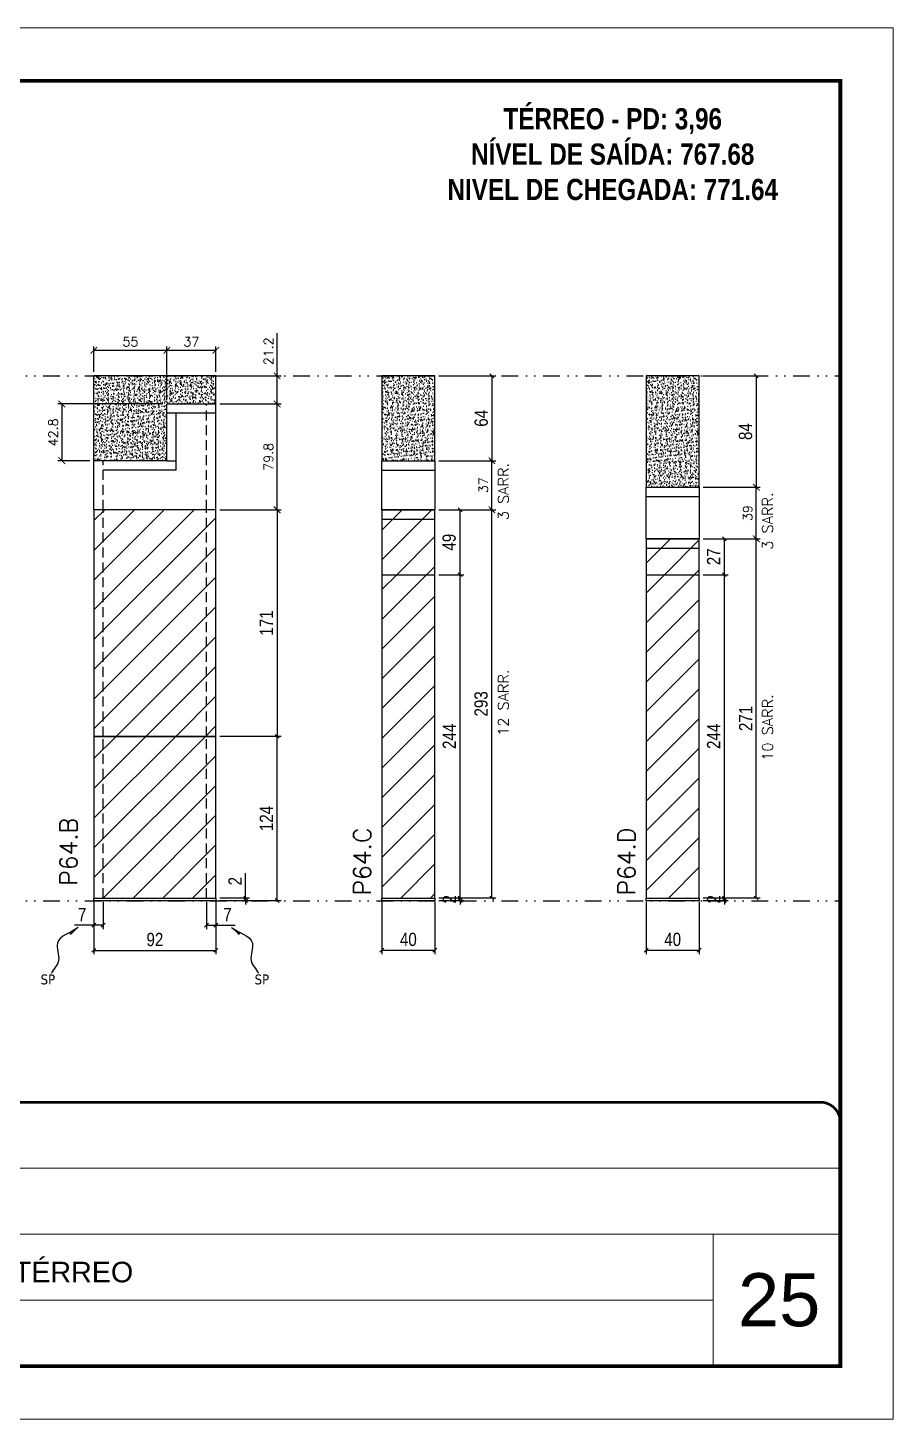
# Model space of a CAD drawing. Extents: x 2949 to 9230, y 1140 to 12527.
# Drawn here: x 3781 to 4434, y 4585 to 5635 of the extents above; entities that cross this region are included whole.
import ezdxf

# ---------------------------------------------------------------- set-up
doc = ezdxf.new("R2010")
doc.units = 0
for name, pattern in [('CONTINUO', [0]), ('DASHED', [0.75, 0.5, -0.25]), ('DIVIDE2', [0.625, 0.25, -0.125, 0, -0.125, 0, -0.125]), ('HIDDEN', [0.375, 0.25, -0.125])]:
    doc.linetypes.add(name, pattern=pattern)
for name, color, linetype, lineweight in [('CARIMBO', 255, 'Continuous', 9), ('Folhas', 255, 'Continuous', 9), ('Hachura', 251, 'Continuous', 9), ('SARRAFO DE PRESSAO', 251, 'DASHED', 9), ('Texto Seção', 7, 'Continuous', 15)]:
    doc.layers.add(name, color=color, linetype=linetype, lineweight=lineweight)
for name, color, linetype in [('COTA', 241, 'Continuous'), ('NOMENCLATURA', 7, 'Continuous'), ('Nível', 160, 'Continuous'), ('Painéis', 200, 'Continuous'), ('SARR_2.2x7', 40, 'Continuous'), ('Sarrafo de Pressão', 42, 'HIDDEN'), ('texto', 7, 'Continuous')]:
    doc.layers.add(name, color=color, linetype=linetype)
doc.styles.add('ARIAL', font='arial.ttf')
doc.styles.add('COTA TECNICA', font='techl___.ttf', dxfattribs={"height": 10})
doc.styles.add('COTA TECNICA-50', font='techl___.ttf', dxfattribs={"height": 10})
doc.styles.add('REGUA-120', font='ROMANS.shx', dxfattribs={"height": 15})
doc.styles.add('ROMANC', font='techb___.ttf', dxfattribs={"height": 2.5})
doc.styles.add('ROMANS', font='romans.shx')
doc.styles.get("Standard").update_dxf_attribs({"font": 'arial.ttf'})
doc.dimstyles.new('COTA PAINEL-50', dxfattribs={"dimtxt": 10, "dimasz": 3, "dimexe": 3, "dimexo": 3, "dimgap": 3, "dimtad": 1, "dimdec": 1, "dimzin": 12, "dimdsep": 46, "dimtxsty": 'COTA TECNICA-50', "dimblk1": 'OBLIQUE', "dimblk2": 'OBLIQUE', "dimsah": 1, "dimcen": 0.9, "dimclrd": 4, "dimclre": 4, "dimclrt": 240, "dimadec": 1, "dimazin": 3, "dimtfac": 1, "dimtdec": 1, "dimtmove": 0, "dimatfit": 3, "dimfxl": 1, "dimtolj": 1, "dimtzin": 12, "dimarcsym": 0})
doc.dimstyles.new('Cota Paínel', dxfattribs={"dimtxt": 7, "dimasz": 5, "dimexe": 3, "dimexo": 3, "dimgap": 3, "dimtad": 1, "dimdec": 1, "dimzin": 12, "dimdsep": 46, "dimtxsty": 'ROMANS', "dimblk": 'ARCHTICK', "dimcen": 0, "dimclrd": 4, "dimclre": 4, "dimclrt": 1, "dimadec": 1, "dimazin": 3, "dimtfac": 1, "dimtdec": 1, "dimtmove": 0, "dimatfit": 3, "dimldrblk": 'OBLIQUE', "dimfxl": 1, "dimtolj": 1, "dimtzin": 12, "dimarcsym": 0})
doc.dimstyles.new('PAINEL', dxfattribs={"dimtxt": 10, "dimasz": 3, "dimexe": 3, "dimexo": 3, "dimgap": 3, "dimtad": 1, "dimdec": 1, "dimzin": 12, "dimdsep": 46, "dimtxsty": 'COTA TECNICA', "dimblk1": 'OBLIQUE', "dimblk2": 'OBLIQUE', "dimsah": 1, "dimcen": 0.9, "dimclrd": 4, "dimclre": 4, "dimclrt": 240, "dimadec": 1, "dimazin": 3, "dimtfac": 1, "dimtdec": 1, "dimtmove": 0, "dimatfit": 3, "dimfxl": 1, "dimtolj": 1, "dimtzin": 12, "dimarcsym": 0})
doc.dimstyles.get("Standard").update_dxf_attribs({"dimtxt": 0.18, "dimasz": 0.18, "dimexe": 0.18, "dimexo": 0.0625, "dimgap": 0.09, "dimtad": 0, "dimtih": 1, "dimtoh": 1, "dimdec": 4, "dimzin": 0, "dimdsep": 46, "dimtxsty": 'Standard', "dimcen": 0.09, "dimadec": 0, "dimazin": 0, "dimtfac": 1, "dimtdec": 4, "dimtofl": 0, "dimtmove": 0, "dimatfit": 3, "dimfxl": 1, "dimtolj": 1, "dimtzin": 0, "dimarcsym": 0})
pattern_1 = [(45, (-126071.967, -22713.47), (-11.2253202, 11.2253202), [])]

# ---------------------------------------------------------------- blocks, each defined once
blk = doc.blocks.new('9999999999')
at = {"color": 30, "linetype": 'CONTINUO'}
for p, q in [((98564.6, 34379.6), (99584, 34379.6)), ((98564.6, 34329.8), (99488, 34329.8)), ((99584, 34329.8), (99488, 34329.8)), ((99488, 34329.8), (99488, 34230.2)), ((98564.6, 34280), (99488, 34280))]:
    blk.add_line(p, q, dxfattribs=at)
at = {"color": 30, "linetype": 'CONTINUO', "const_width": 2}
blk.add_lwpolyline([(99584, 34230.2), (99584, 34414.4, 0.414214), (99569, 34429.4), (98229, 34429.4, 0.414214), (98214, 34414.4), (98214, 34245.2, 0.414214), (98229, 34230.2), (99584, 34230.2)], format="xyb", dxfattribs=at)
at = {"layer": 'Folhas'}
blk.add_lwpolyline([(98139, 34190.2), (99624, 34190.2), (99624, 35240.2), (98139, 35240.2)], close=True, dxfattribs=at)
at = {"layer": 'Folhas', "color": 30, "const_width": 3}
blk.add_lwpolyline([(98214, 34230.2), (99584, 34230.2), (99584, 35200.2), (98214, 35200.2)], close=True, dxfattribs=at)
at = {"color": 7, "linetype": 'Continuous', "ltscale": 5, "style": 'ARIAL'}
blk.add_text('TRECHO I - TÉRREO', height=15.483, dxfattribs=at).set_placement((98837.7, 34293.5))
blk = doc.blocks.new('_Oblique')
at = {"color": 0, "linetype": 'ByBlock', "lineweight": -2}
blk.add_line((-0.5, -0.5), (0.5, 0.5), dxfattribs=at)
blk = doc.blocks.new('*D321')
at = {"layer": 'COTA', "color": 4, "lineweight": -2, "transparency": 16777216}
for p, q in [((3830.8, 4975.6), (3830.8, 4936.1)), ((3922.8, 4975.6), (3922.8, 4936.1)), ((3830.8, 4939.1), (3922.8, 4939.1))]:
    blk.add_line(p, q, dxfattribs=at)
at = {"layer": 'Defpoints', "color": 0, "transparency": 16777216}
for p in [(3830.8, 4978.6), (3922.8, 4978.6), (3922.8, 4939.1)]:
    blk.add_point(p, dxfattribs=at)
at = {"layer": 'COTA', "color": 4, "lineweight": -2, "transparency": 16777216, "xscale": 3, "yscale": 3, "zscale": 3, "rotation": 180}
blk.add_blockref('_Oblique', (3830.8, 4939.1), dxfattribs=at)
at = {"layer": 'COTA', "color": 4, "lineweight": -2, "transparency": 16777216, "xscale": 3, "yscale": 3, "zscale": 3}
blk.add_blockref('_Oblique', (3922.8, 4939.1), dxfattribs=at)
at = {"layer": 'COTA', "color": 240, "transparency": 16777216, "insert": (3876.8, 4947.2), "char_height": 10, "attachment_point": 5, "style": 'COTA TECNICA'}
blk.add_mtext('\\A1;92', dxfattribs=at)
blk = doc.blocks.new('*D322')
at = {"layer": 'COTA', "color": 4, "lineweight": -2, "transparency": 16777216}
for p, q in [((3830.8, 4973.6), (3830.8, 4955.1)), ((3837.8, 4975.6), (3837.8, 4955.1)), ((3830.8, 4958.1), (3816, 4958.1)), ((3837.8, 4958.1), (3830.8, 4958.1))]:
    blk.add_line(p, q, dxfattribs=at)
at = {"layer": 'Defpoints', "color": 0, "transparency": 16777216}
for p in [(3837.8, 4978.6), (3830.8, 4976.6), (3830.8, 4958.1)]:
    blk.add_point(p, dxfattribs=at)
at = {"layer": 'COTA', "color": 4, "lineweight": -2, "transparency": 16777216, "xscale": 3, "yscale": 3, "zscale": 3, "rotation": 180}
blk.add_blockref('_Oblique', (3830.8, 4958.1), dxfattribs=at)
at = {"layer": 'COTA', "color": 4, "lineweight": -2, "transparency": 16777216, "xscale": 3, "yscale": 3, "zscale": 3}
blk.add_blockref('_Oblique', (3837.8, 4958.1), dxfattribs=at)
at = {"layer": 'COTA', "color": 240, "transparency": 16777216, "insert": (3821.9, 4966.1), "char_height": 10, "attachment_point": 5, "style": 'COTA TECNICA-50'}
blk.add_mtext('\\A1;7', dxfattribs=at)
blk = doc.blocks.new('*D323')
at = {"layer": 'COTA', "color": 4, "lineweight": -2, "transparency": 16777216}
for p, q in [((3915.8, 4975.6), (3915.8, 4955.1)), ((3922.8, 4973.6), (3922.8, 4955.1)), ((3915.8, 4958.1), (3922.8, 4958.1)), ((3922.8, 4958.1), (3937.5, 4958.1))]:
    blk.add_line(p, q, dxfattribs=at)
at = {"layer": 'Defpoints', "color": 0, "transparency": 16777216}
for p in [(3915.8, 4978.6), (3922.8, 4976.6), (3922.8, 4958.1)]:
    blk.add_point(p, dxfattribs=at)
at = {"layer": 'COTA', "color": 4, "lineweight": -2, "transparency": 16777216, "xscale": 3, "yscale": 3, "zscale": 3, "rotation": 180}
blk.add_blockref('_Oblique', (3915.8, 4958.1), dxfattribs=at)
at = {"layer": 'COTA', "color": 4, "lineweight": -2, "transparency": 16777216, "xscale": 3, "yscale": 3, "zscale": 3}
blk.add_blockref('_Oblique', (3922.8, 4958.1), dxfattribs=at)
at = {"layer": 'COTA', "color": 240, "transparency": 16777216, "insert": (3931.6, 4966.1), "char_height": 10, "attachment_point": 5, "style": 'COTA TECNICA-50'}
blk.add_mtext('\\A1;7', dxfattribs=at)
blk = doc.blocks.new('*D324')
at = {"layer": 'COTA', "color": 4, "lineweight": -2, "transparency": 16777216}
for p, q in [((3925.8, 5100.6), (3972, 5100.6)), ((3969, 4976.6), (3969, 5100.6)), ((3925.8, 4976.6), (3972, 4976.6))]:
    blk.add_line(p, q, dxfattribs=at)
at = {"layer": 'Defpoints', "color": 0, "transparency": 16777216}
for p in [(3922.8, 5100.6), (3969, 5100.6), (3922.8, 4976.6)]:
    blk.add_point(p, dxfattribs=at)
at = {"layer": 'COTA', "color": 4, "lineweight": -2, "transparency": 16777216, "xscale": 3, "yscale": 3, "zscale": 3}
for p, rotation in [((3969, 5100.6), 90), ((3969, 4976.6), 270)]:
    blk.add_blockref('_Oblique', p, dxfattribs=dict(at, rotation=rotation))
at = {"layer": 'COTA', "color": 240, "transparency": 16777216, "insert": (3960.9, 5038.6), "char_height": 10, "attachment_point": 5, "rotation": 90, "style": 'COTA TECNICA-50'}
blk.add_mtext('\\A1;124', dxfattribs=at)
blk = doc.blocks.new('*D325')
at = {"layer": 'COTA', "color": 4, "lineweight": -2, "transparency": 16777216}
for p, q in [((3945.3, 4978.6), (3945.3, 4997.4)), ((3925.8, 4978.6), (3948.3, 4978.6)), ((3945.3, 4976.6), (3945.3, 4978.6)), ((3925.8, 4976.6), (3948.3, 4976.6)), ((3945.3, 4976.6), (3945.3, 4973.6))]:
    blk.add_line(p, q, dxfattribs=at)
at = {"layer": 'Defpoints', "color": 0, "transparency": 16777216}
for p in [(3922.8, 4978.6), (3922.8, 4976.6), (3945.3, 4976.6)]:
    blk.add_point(p, dxfattribs=at)
at = {"layer": 'COTA', "color": 4, "lineweight": -2, "transparency": 16777216, "xscale": 3, "yscale": 3, "zscale": 3}
for p, rotation in [((3945.3, 4978.6), 270), ((3945.3, 4976.6), 90)]:
    blk.add_blockref('_Oblique', p, dxfattribs=dict(at, rotation=rotation))
at = {"layer": 'COTA', "color": 240, "transparency": 16777216, "insert": (3937.3, 4991.3), "char_height": 10, "attachment_point": 5, "rotation": 90, "style": 'COTA TECNICA-50'}
blk.add_mtext('\\A1;2', dxfattribs=at)
blk = doc.blocks.new('*D326')
at = {"layer": 'COTA', "color": 4, "linetype": 'ByBlock', "lineweight": -2, "transparency": 16777216}
for p, q in [((3925.8, 5271.6), (3972, 5271.6)), ((3969, 5271.6), (3969, 5100.6)), ((3925.8, 5100.6), (3972, 5100.6))]:
    blk.add_line(p, q, dxfattribs=at)
at = {"layer": 'Defpoints', "color": 0, "linetype": 'ByBlock', "transparency": 16777216}
for p in [(3922.8, 5271.6), (3922.8, 5100.6), (3969, 5100.6)]:
    blk.add_point(p, dxfattribs=at)
at = {"layer": 'COTA', "color": 4, "linetype": 'ByBlock', "lineweight": -2, "transparency": 16777216, "xscale": 3, "yscale": 3, "zscale": 3}
for p, rotation in [((3969, 5271.6), 90), ((3969, 5100.6), 270)]:
    blk.add_blockref('_Oblique', p, dxfattribs=dict(at, rotation=rotation))
at = {"layer": 'COTA', "color": 240, "linetype": 'ByBlock', "transparency": 16777216, "insert": (3960.9, 5186.1), "char_height": 10, "attachment_point": 5, "rotation": 90, "style": 'COTA TECNICA'}
blk.add_mtext('\\A1;171', dxfattribs=at)
blk = doc.blocks.new('*D327')
at = {"layer": 'COTA', "color": 4, "lineweight": -2, "transparency": 16777216}
for p, q in [((4048.1, 4975.6), (4048.1, 4936.2)), ((4088.1, 4975.6), (4088.1, 4936.2)), ((4048.1, 4939.2), (4088.1, 4939.2))]:
    blk.add_line(p, q, dxfattribs=at)
at = {"layer": 'Defpoints', "color": 0, "transparency": 16777216}
for p in [(4048.1, 4978.6), (4088.1, 4978.6), (4088.1, 4939.2)]:
    blk.add_point(p, dxfattribs=at)
at = {"layer": 'COTA', "color": 4, "lineweight": -2, "transparency": 16777216, "xscale": 3, "yscale": 3, "zscale": 3, "rotation": 180}
blk.add_blockref('_Oblique', (4048.1, 4939.2), dxfattribs=at)
at = {"layer": 'COTA', "color": 4, "lineweight": -2, "transparency": 16777216, "xscale": 3, "yscale": 3, "zscale": 3}
blk.add_blockref('_Oblique', (4088.1, 4939.2), dxfattribs=at)
at = {"layer": 'COTA', "color": 240, "transparency": 16777216, "insert": (4068.1, 4947.3), "char_height": 10, "attachment_point": 5, "style": 'COTA TECNICA'}
blk.add_mtext('\\A1;40', dxfattribs=at)
blk = doc.blocks.new('*D328')
at = {"layer": 'COTA', "color": 4, "lineweight": -2, "transparency": 16777216}
for p, q in [((4091.1, 4978.6), (4110.1, 4978.6)), ((4107.1, 4978.6), (4107.1, 4981.6)), ((4107.1, 4976.6), (4107.1, 4978.6)), ((4091.1, 4976.6), (4110.1, 4976.6)), ((4107.1, 4976.6), (4107.1, 4973.6))]:
    blk.add_line(p, q, dxfattribs=at)
at = {"layer": 'Defpoints', "color": 0, "transparency": 16777216}
for p in [(4088.1, 4978.6), (4107.1, 4978.6), (4088.1, 4976.6)]:
    blk.add_point(p, dxfattribs=at)
at = {"layer": 'COTA', "color": 4, "lineweight": -2, "transparency": 16777216, "xscale": 3, "yscale": 3, "zscale": 3}
for p, rotation in [((4107.1, 4978.6), 270), ((4107.1, 4976.6), 90)]:
    blk.add_blockref('_Oblique', p, dxfattribs=dict(at, rotation=rotation))
at = {"layer": 'COTA', "color": 240, "transparency": 16777216, "insert": (4099.1, 4977.6), "char_height": 10, "attachment_point": 5, "rotation": 90, "style": 'COTA TECNICA-50'}
blk.add_mtext('\\A1;2', dxfattribs=at)
blk = doc.blocks.new('*D855')
at = {"layer": 'COTA', "color": 4, "linetype": 'ByBlock', "lineweight": -2, "transparency": 16777216}
for p, q in [((4091.1, 5372.6), (4134.2, 5372.6)), ((4131.2, 5372.6), (4131.2, 5308.6)), ((4091.1, 5308.6), (4134.2, 5308.6))]:
    blk.add_line(p, q, dxfattribs=at)
at = {"layer": 'Defpoints', "color": 0, "linetype": 'ByBlock', "transparency": 16777216}
for p in [(4088.1, 5372.6), (4088.1, 5308.6), (4131.2, 5308.6)]:
    blk.add_point(p, dxfattribs=at)
at = {"layer": 'COTA', "color": 4, "linetype": 'ByBlock', "lineweight": -2, "transparency": 16777216, "xscale": 3, "yscale": 3, "zscale": 3}
for p, rotation in [((4131.2, 5372.6), 90), ((4131.2, 5308.6), 270)]:
    blk.add_blockref('_Oblique', p, dxfattribs=dict(at, rotation=rotation))
at = {"layer": 'COTA', "color": 240, "linetype": 'ByBlock', "transparency": 16777216, "insert": (4123.1, 5340.6), "char_height": 10, "attachment_point": 5, "rotation": 90, "style": 'COTA TECNICA'}
blk.add_mtext('\\A1;64', dxfattribs=at)
blk = doc.blocks.new('*D856')
at = {"layer": 'COTA', "color": 4, "linetype": 'ByBlock', "lineweight": -2, "transparency": 16777216}
for p, q in [((4091.1, 5271.6), (4134.2, 5271.6)), ((4131.2, 4978.6), (4131.2, 5271.6)), ((4091.1, 4978.6), (4134.2, 4978.6))]:
    blk.add_line(p, q, dxfattribs=at)
at = {"layer": 'Defpoints', "color": 0, "linetype": 'ByBlock', "transparency": 16777216}
for p in [(4088.1, 5271.6), (4131.2, 5271.6), (4088.1, 4978.6)]:
    blk.add_point(p, dxfattribs=at)
at = {"layer": 'COTA', "color": 4, "linetype": 'ByBlock', "lineweight": -2, "transparency": 16777216, "xscale": 3, "yscale": 3, "zscale": 3}
for p, rotation in [((4131.2, 5271.6), 90), ((4131.2, 4978.6), 270)]:
    blk.add_blockref('_Oblique', p, dxfattribs=dict(at, rotation=rotation))
at = {"layer": 'COTA', "color": 240, "linetype": 'ByBlock', "transparency": 16777216, "insert": (4123, 5125.1), "char_height": 10, "attachment_point": 5, "rotation": 90, "style": 'COTA TECNICA'}
blk.add_mtext('\\A1;293', dxfattribs=at)
blk = doc.blocks.new('*D857')
at = {"layer": 'COTA', "color": 4, "linetype": 'ByBlock', "lineweight": -2, "transparency": 16777216}
for p, q in [((4091.1, 5222.6), (4110.1, 5222.6)), ((4107.1, 4978.6), (4107.1, 5222.6)), ((4091.1, 4978.6), (4110.1, 4978.6))]:
    blk.add_line(p, q, dxfattribs=at)
at = {"layer": 'Defpoints', "color": 0, "linetype": 'ByBlock', "transparency": 16777216}
for p in [(4088.1, 5222.6), (4107.1, 5222.6), (4088.1, 4978.6)]:
    blk.add_point(p, dxfattribs=at)
at = {"layer": 'COTA', "color": 4, "linetype": 'ByBlock', "lineweight": -2, "transparency": 16777216, "xscale": 3, "yscale": 3, "zscale": 3}
for p, rotation in [((4107.1, 5222.6), 90), ((4107.1, 4978.6), 270)]:
    blk.add_blockref('_Oblique', p, dxfattribs=dict(at, rotation=rotation))
at = {"layer": 'COTA', "color": 240, "linetype": 'ByBlock', "transparency": 16777216, "insert": (4099, 5100.6), "char_height": 10, "attachment_point": 5, "rotation": 90, "style": 'COTA TECNICA'}
blk.add_mtext('\\A1;244', dxfattribs=at)
blk = doc.blocks.new('*D858')
at = {"layer": 'COTA', "color": 4, "linetype": 'ByBlock', "lineweight": -2, "transparency": 16777216}
for p, q in [((4091.1, 5271.6), (4110.1, 5271.6)), ((4107.1, 5222.6), (4107.1, 5271.6)), ((4091.1, 5222.6), (4110.1, 5222.6))]:
    blk.add_line(p, q, dxfattribs=at)
at = {"layer": 'Defpoints', "color": 0, "linetype": 'ByBlock', "transparency": 16777216}
for p in [(4088.1, 5271.6), (4107.1, 5271.6), (4088.1, 5222.6)]:
    blk.add_point(p, dxfattribs=at)
at = {"layer": 'COTA', "color": 4, "linetype": 'ByBlock', "lineweight": -2, "transparency": 16777216, "xscale": 3, "yscale": 3, "zscale": 3}
for p, rotation in [((4107.1, 5271.6), 90), ((4107.1, 5222.6), 270)]:
    blk.add_blockref('_Oblique', p, dxfattribs=dict(at, rotation=rotation))
at = {"layer": 'COTA', "color": 240, "linetype": 'ByBlock', "transparency": 16777216, "insert": (4098.9, 5247.1), "char_height": 10, "attachment_point": 5, "rotation": 90, "style": 'COTA TECNICA'}
blk.add_mtext('\\A1;49', dxfattribs=at)
blk = doc.blocks.new('*D329')
at = {"layer": 'COTA', "color": 4, "lineweight": -2, "transparency": 16777216}
for p, q in [((4247.6, 4975.6), (4247.6, 4936.2)), ((4287.6, 4975.6), (4287.6, 4936.2)), ((4247.6, 4939.2), (4287.6, 4939.2))]:
    blk.add_line(p, q, dxfattribs=at)
at = {"layer": 'Defpoints', "color": 0, "transparency": 16777216}
for p in [(4247.6, 4978.6), (4287.6, 4978.6), (4287.6, 4939.2)]:
    blk.add_point(p, dxfattribs=at)
at = {"layer": 'COTA', "color": 4, "lineweight": -2, "transparency": 16777216, "xscale": 3, "yscale": 3, "zscale": 3, "rotation": 180}
blk.add_blockref('_Oblique', (4247.6, 4939.2), dxfattribs=at)
at = {"layer": 'COTA', "color": 4, "lineweight": -2, "transparency": 16777216, "xscale": 3, "yscale": 3, "zscale": 3}
blk.add_blockref('_Oblique', (4287.6, 4939.2), dxfattribs=at)
at = {"layer": 'COTA', "color": 240, "transparency": 16777216, "insert": (4267.6, 4947.3), "char_height": 10, "attachment_point": 5, "style": 'COTA TECNICA'}
blk.add_mtext('\\A1;40', dxfattribs=at)
blk = doc.blocks.new('*D330')
at = {"layer": 'COTA', "color": 4, "lineweight": -2, "transparency": 16777216}
for p, q in [((4290.6, 4978.6), (4309.6, 4978.6)), ((4306.6, 4978.6), (4306.6, 4981.6)), ((4306.6, 4976.6), (4306.6, 4978.6)), ((4290.6, 4976.6), (4309.6, 4976.6)), ((4306.6, 4976.6), (4306.6, 4973.6))]:
    blk.add_line(p, q, dxfattribs=at)
at = {"layer": 'Defpoints', "color": 0, "transparency": 16777216}
for p in [(4287.6, 4978.6), (4306.6, 4978.6), (4287.6, 4976.6)]:
    blk.add_point(p, dxfattribs=at)
at = {"layer": 'COTA', "color": 4, "lineweight": -2, "transparency": 16777216, "xscale": 3, "yscale": 3, "zscale": 3}
for p, rotation in [((4306.6, 4978.6), 270), ((4306.6, 4976.6), 90)]:
    blk.add_blockref('_Oblique', p, dxfattribs=dict(at, rotation=rotation))
at = {"layer": 'COTA', "color": 240, "transparency": 16777216, "insert": (4298.6, 4977.6), "char_height": 10, "attachment_point": 5, "rotation": 90, "style": 'COTA TECNICA-50'}
blk.add_mtext('\\A1;2', dxfattribs=at)
blk = doc.blocks.new('*D859')
at = {"layer": 'COTA', "color": 4, "linetype": 'ByBlock', "lineweight": -2, "transparency": 16777216}
for p, q in [((4290.6, 5372.6), (4333.7, 5372.6)), ((4330.7, 5372.6), (4330.7, 5288.6)), ((4290.6, 5288.6), (4333.7, 5288.6))]:
    blk.add_line(p, q, dxfattribs=at)
at = {"layer": 'Defpoints', "color": 0, "linetype": 'ByBlock', "transparency": 16777216}
for p in [(4287.6, 5372.6), (4287.6, 5288.6), (4330.7, 5288.6)]:
    blk.add_point(p, dxfattribs=at)
at = {"layer": 'COTA', "color": 4, "linetype": 'ByBlock', "lineweight": -2, "transparency": 16777216, "xscale": 3, "yscale": 3, "zscale": 3}
for p, rotation in [((4330.7, 5372.6), 90), ((4330.7, 5288.6), 270)]:
    blk.add_blockref('_Oblique', p, dxfattribs=dict(at, rotation=rotation))
at = {"layer": 'COTA', "color": 240, "linetype": 'ByBlock', "transparency": 16777216, "insert": (4322.6, 5330.6), "char_height": 10, "attachment_point": 5, "rotation": 90, "style": 'COTA TECNICA'}
blk.add_mtext('\\A1;84', dxfattribs=at)
blk = doc.blocks.new('*D840')
at = {"layer": 'COTA', "color": 4, "linetype": 'ByBlock', "lineweight": -2, "transparency": 16777216}
for p, q in [((4290.6, 5249.6), (4333.7, 5249.6)), ((4330.7, 4978.6), (4330.7, 5249.6)), ((4290.6, 4978.6), (4333.7, 4978.6))]:
    blk.add_line(p, q, dxfattribs=at)
at = {"layer": 'Defpoints', "color": 0, "linetype": 'ByBlock', "transparency": 16777216}
for p in [(4287.6, 5249.6), (4330.7, 5249.6), (4287.6, 4978.6)]:
    blk.add_point(p, dxfattribs=at)
at = {"layer": 'COTA', "color": 4, "linetype": 'ByBlock', "lineweight": -2, "transparency": 16777216, "xscale": 3, "yscale": 3, "zscale": 3}
for p, rotation in [((4330.7, 5249.6), 90), ((4330.7, 4978.6), 270)]:
    blk.add_blockref('_Oblique', p, dxfattribs=dict(at, rotation=rotation))
at = {"layer": 'COTA', "color": 240, "linetype": 'ByBlock', "transparency": 16777216, "insert": (4322.7, 5114.1), "char_height": 10, "attachment_point": 5, "rotation": 90, "style": 'COTA TECNICA'}
blk.add_mtext('\\A1;271', dxfattribs=at)
blk = doc.blocks.new('*D841')
at = {"layer": 'COTA', "color": 4, "linetype": 'ByBlock', "lineweight": -2, "transparency": 16777216}
for p, q in [((4290.6, 5222.6), (4309.6, 5222.6)), ((4306.6, 4978.6), (4306.6, 5222.6)), ((4290.6, 4978.6), (4309.6, 4978.6))]:
    blk.add_line(p, q, dxfattribs=at)
at = {"layer": 'Defpoints', "color": 0, "linetype": 'ByBlock', "transparency": 16777216}
for p in [(4287.6, 5222.6), (4306.6, 5222.6), (4287.6, 4978.6)]:
    blk.add_point(p, dxfattribs=at)
at = {"layer": 'COTA', "color": 4, "linetype": 'ByBlock', "lineweight": -2, "transparency": 16777216, "xscale": 3, "yscale": 3, "zscale": 3}
for p, rotation in [((4306.6, 5222.6), 90), ((4306.6, 4978.6), 270)]:
    blk.add_blockref('_Oblique', p, dxfattribs=dict(at, rotation=rotation))
at = {"layer": 'COTA', "color": 240, "linetype": 'ByBlock', "transparency": 16777216, "insert": (4298.5, 5100.6), "char_height": 10, "attachment_point": 5, "rotation": 90, "style": 'COTA TECNICA'}
blk.add_mtext('\\A1;244', dxfattribs=at)
blk = doc.blocks.new('*D842')
at = {"layer": 'COTA', "color": 4, "linetype": 'ByBlock', "lineweight": -2, "transparency": 16777216}
for p, q in [((4290.6, 5249.6), (4309.6, 5249.6)), ((4306.6, 5222.6), (4306.6, 5249.6)), ((4290.6, 5222.6), (4309.6, 5222.6))]:
    blk.add_line(p, q, dxfattribs=at)
at = {"layer": 'Defpoints', "color": 0, "linetype": 'ByBlock', "transparency": 16777216}
for p in [(4287.6, 5249.6), (4306.6, 5249.6), (4287.6, 5222.6)]:
    blk.add_point(p, dxfattribs=at)
at = {"layer": 'COTA', "color": 4, "linetype": 'ByBlock', "lineweight": -2, "transparency": 16777216, "xscale": 3, "yscale": 3, "zscale": 3}
for p, rotation in [((4306.6, 5249.6), 90), ((4306.6, 5222.6), 270)]:
    blk.add_blockref('_Oblique', p, dxfattribs=dict(at, rotation=rotation))
at = {"layer": 'COTA', "color": 240, "linetype": 'ByBlock', "transparency": 16777216, "insert": (4298.5, 5236.1), "char_height": 10, "attachment_point": 5, "rotation": 90, "style": 'COTA TECNICA'}
blk.add_mtext('\\A1;27', dxfattribs=at)
blk = doc.blocks.new('_ArchTick')
at = {"color": 0, "linetype": 'ByBlock', "const_width": 0.15}
blk.add_lwpolyline([(-0.5, -0.5), (0.5, 0.5)], dxfattribs=at)
blk = doc.blocks.new('*D1212')
at = {"layer": 'COTA', "color": 4, "lineweight": -2, "transparency": 16777216}
for p, q in [((4290.6, 5288.6), (4333.7, 5288.6)), ((4330.7, 5249.6), (4330.7, 5288.6)), ((4290.6, 5249.6), (4333.7, 5249.6))]:
    blk.add_line(p, q, dxfattribs=at)
at = {"layer": 'Defpoints', "color": 0, "transparency": 16777216}
for p in [(4287.6, 5288.6), (4330.7, 5288.6), (4287.6, 5249.6)]:
    blk.add_point(p, dxfattribs=at)
at = {"layer": 'COTA', "color": 4, "lineweight": -2, "transparency": 16777216, "xscale": 5, "yscale": 5, "zscale": 5}
for p, rotation in [((4330.7, 5288.6), 90), ((4330.7, 5249.6), 270)]:
    blk.add_blockref('_ArchTick', p, dxfattribs=dict(at, rotation=rotation))
at = {"layer": 'COTA', "color": 1, "transparency": 16777216, "insert": (4324.2, 5269.1), "char_height": 7, "attachment_point": 5, "rotation": 90, "style": 'ROMANS'}
blk.add_mtext('\\A1;39', dxfattribs=at)
blk = doc.blocks.new('*D1240')
at = {"layer": 'COTA', "color": 4, "lineweight": -2, "transparency": 16777216}
for p, q in [((3925.8, 5351.4), (3972, 5351.4)), ((3969, 5271.6), (3969, 5351.4)), ((3925.8, 5271.6), (3972, 5271.6))]:
    blk.add_line(p, q, dxfattribs=at)
at = {"layer": 'Defpoints', "color": 0, "transparency": 16777216}
for p in [(3922.8, 5351.4), (3969, 5351.4), (3922.8, 5271.6)]:
    blk.add_point(p, dxfattribs=at)
at = {"layer": 'COTA', "color": 4, "lineweight": -2, "transparency": 16777216, "xscale": 5, "yscale": 5, "zscale": 5}
for p, rotation in [((3969, 5351.4), 90), ((3969, 5271.6), 270)]:
    blk.add_blockref('_ArchTick', p, dxfattribs=dict(at, rotation=rotation))
at = {"layer": 'COTA', "color": 1, "transparency": 16777216, "insert": (3962.5, 5311.5), "char_height": 7, "attachment_point": 5, "rotation": 90, "style": 'ROMANS'}
blk.add_mtext('\\A1;79.8', dxfattribs=at)
blk = doc.blocks.new('*D1241')
at = {"layer": 'COTA', "color": 4, "lineweight": -2, "transparency": 16777216}
for p, q in [((3969, 5372.6), (3969, 5404.9)), ((3925.8, 5372.6), (3972, 5372.6)), ((3969, 5351.4), (3969, 5372.6)), ((3925.8, 5351.4), (3972, 5351.4))]:
    blk.add_line(p, q, dxfattribs=at)
at = {"layer": 'Defpoints', "color": 0, "transparency": 16777216}
for p in [(3922.8, 5372.6), (3969, 5372.6), (3922.8, 5351.4)]:
    blk.add_point(p, dxfattribs=at)
at = {"layer": 'COTA', "color": 4, "lineweight": -2, "transparency": 16777216, "xscale": 5, "yscale": 5, "zscale": 5}
for p, rotation in [((3969, 5372.6), 90), ((3969, 5351.4), 270)]:
    blk.add_blockref('_ArchTick', p, dxfattribs=dict(at, rotation=rotation))
at = {"layer": 'COTA', "color": 1, "transparency": 16777216, "insert": (3962.5, 5391.2), "char_height": 7, "attachment_point": 5, "rotation": 90, "style": 'ROMANS'}
blk.add_mtext('\\A1;21.2', dxfattribs=at)
blk = doc.blocks.new('*D1242')
at = {"layer": 'COTA', "color": 4, "lineweight": -2, "transparency": 16777216}
for p, q in [((3882.8, 5351.4), (3803.5, 5351.4)), ((3806.5, 5351.4), (3806.5, 5308.6)), ((3827.8, 5308.6), (3803.5, 5308.6))]:
    blk.add_line(p, q, dxfattribs=at)
at = {"layer": 'Defpoints', "color": 0, "transparency": 16777216}
for p in [(3885.8, 5351.4), (3806.5, 5308.6), (3830.8, 5308.6)]:
    blk.add_point(p, dxfattribs=at)
at = {"layer": 'COTA', "color": 4, "lineweight": -2, "transparency": 16777216, "xscale": 5, "yscale": 5, "zscale": 5}
for p, rotation in [((3806.5, 5351.4), 90), ((3806.5, 5308.6), 270)]:
    blk.add_blockref('_ArchTick', p, dxfattribs=dict(at, rotation=rotation))
at = {"layer": 'COTA', "color": 1, "transparency": 16777216, "insert": (3800, 5330), "char_height": 7, "attachment_point": 5, "rotation": 90, "style": 'ROMANS'}
blk.add_mtext('\\A1;42.8', dxfattribs=at)
blk = doc.blocks.new('*D1243')
at = {"layer": 'COTA', "color": 4, "lineweight": -2, "transparency": 16777216}
for p, q in [((3830.8, 5375.6), (3830.8, 5394.9)), ((3830.8, 5391.9), (3885.8, 5391.9)), ((3885.8, 5354.4), (3885.8, 5394.9))]:
    blk.add_line(p, q, dxfattribs=at)
at = {"layer": 'Defpoints', "color": 0, "transparency": 16777216}
for p in [(3885.8, 5391.9), (3830.8, 5372.6), (3885.8, 5351.4)]:
    blk.add_point(p, dxfattribs=at)
at = {"layer": 'COTA', "color": 4, "lineweight": -2, "transparency": 16777216, "xscale": 5, "yscale": 5, "zscale": 5, "rotation": 180}
blk.add_blockref('_ArchTick', (3830.8, 5391.9), dxfattribs=at)
at = {"layer": 'COTA', "color": 4, "lineweight": -2, "transparency": 16777216, "xscale": 5, "yscale": 5, "zscale": 5}
blk.add_blockref('_ArchTick', (3885.8, 5391.9), dxfattribs=at)
at = {"layer": 'COTA', "color": 1, "transparency": 16777216, "insert": (3858.3, 5398.4), "char_height": 7, "attachment_point": 5, "style": 'ROMANS'}
blk.add_mtext('\\A1;55', dxfattribs=at)
blk = doc.blocks.new('*D1244')
at = {"layer": 'COTA', "color": 4, "lineweight": -2, "transparency": 16777216}
for p, q in [((3885.8, 5354.4), (3885.8, 5394.9)), ((3885.8, 5391.9), (3922.8, 5391.9)), ((3922.8, 5375.6), (3922.8, 5394.9))]:
    blk.add_line(p, q, dxfattribs=at)
at = {"layer": 'Defpoints', "color": 0, "transparency": 16777216}
for p in [(3922.8, 5391.9), (3922.8, 5372.6), (3885.8, 5351.4)]:
    blk.add_point(p, dxfattribs=at)
at = {"layer": 'COTA', "color": 4, "lineweight": -2, "transparency": 16777216, "xscale": 5, "yscale": 5, "zscale": 5, "rotation": 180}
blk.add_blockref('_ArchTick', (3885.8, 5391.9), dxfattribs=at)
at = {"layer": 'COTA', "color": 4, "lineweight": -2, "transparency": 16777216, "xscale": 5, "yscale": 5, "zscale": 5}
blk.add_blockref('_ArchTick', (3922.8, 5391.9), dxfattribs=at)
at = {"layer": 'COTA', "color": 1, "transparency": 16777216, "insert": (3904.3, 5398.4), "char_height": 7, "attachment_point": 5, "style": 'ROMANS'}
blk.add_mtext('\\A1;37', dxfattribs=at)
blk = doc.blocks.new('*D1245')
at = {"layer": 'COTA', "color": 4, "lineweight": -2, "transparency": 16777216}
for p, q in [((4091.1, 5308.6), (4134.2, 5308.6)), ((4131.2, 5271.6), (4131.2, 5308.6)), ((4091.1, 5271.6), (4134.2, 5271.6))]:
    blk.add_line(p, q, dxfattribs=at)
at = {"layer": 'Defpoints', "color": 0, "transparency": 16777216}
for p in [(4088.1, 5308.6), (4131.2, 5308.6), (4088.1, 5271.6)]:
    blk.add_point(p, dxfattribs=at)
at = {"layer": 'COTA', "color": 4, "lineweight": -2, "transparency": 16777216, "xscale": 5, "yscale": 5, "zscale": 5}
for p, rotation in [((4131.2, 5308.6), 90), ((4131.2, 5271.6), 270)]:
    blk.add_blockref('_ArchTick', p, dxfattribs=dict(at, rotation=rotation))
at = {"layer": 'COTA', "color": 1, "transparency": 16777216, "insert": (4124.7, 5290.1), "char_height": 7, "attachment_point": 5, "rotation": 90, "style": 'ROMANS'}
blk.add_mtext('\\A1;37', dxfattribs=at)

msp = doc.modelspace()

# ---------------------------------------------------------------- hatches: boundary and pattern name
at = {"layer": 'COTA', "linetype": 'ByBlock'}
h = msp.add_hatch(dxfattribs=at)
h.set_pattern_fill('AR-CONC', color=256, scale=0.03)
h.paths.add_polyline_path([(3885.77, 5351.37), (3922.77, 5351.37), (3922.77, 5372.57), (3830.77, 5372.57), (3830.77, 5308.57), (3885.77, 5308.57)])
h = msp.add_hatch(dxfattribs=at)
h.set_pattern_fill('AR-CONC', color=256, scale=0.03)
h.set_pattern_definition([(50, (-127660.9586, -23842.8456), (5.46554007, -0.47817257), [0.5715, -6.2865]), (355, (-127660.9586, -23842.8456), (-1.05730264, 5.73170536), [0.4572, -5.02921753]), (100.4514447, (-127660.503, -23842.8855), (4.40823741, 5.25353256), [0.48570026, -5.34270734]), (46.1842, (-127660.9586, -23841.3216), (8.13237123, -1.26126984), [0.85725, -9.42975]), (96.6355576, (-127660.281, -23841.427), (7.122124, 7.42278374), [0.7285507, -8.01406824]), (351.184151, (-127660.959, -23841.322), (7.122124, 7.42278374), [0.685799, -7.54379196]), (21, (-127660.1966, -23841.7026), (4.54843174, -3.06795595), [0.5715, -6.2865]), (326, (-127660.1966, -23841.7026), (1.85406085, 5.52563898), [0.4572, -5.0292]), (71.451445, (-127659.8176, -23841.9583), (6.40249258, 2.45768307), [0.48570026, -5.34269813]), (37.5, (-127660.9586, -23842.8456), (0.092658098, 2.536651166), [0, -4.96824, 0, -5.1054, 0, -5.04825]), (7.5, (-127660.9586, -23842.8456), (2.004589875, 3.005417245), [0, -2.91084, 0, -4.85394, 0, -1.92405]), (327.5, (-127662.6579, -23842.8456), (4.067717855, -0.17186232), [0, -1.905, 0, -5.9436, 0, -7.8867]), (317.5, (-127663.42, -23842.8456), (4.44387544, 0.76279473), [0, -2.4765, 0, -3.94716, 0, -5.6007])])
h.paths.add_polyline_path([(4048.14, 5308.57), (4088.14, 5308.57), (4088.14, 5372.57), (4048.14, 5372.57)])
h = msp.add_hatch(dxfattribs=at)
h.set_pattern_fill('AR-CONC', color=256, scale=0.03)
h.set_pattern_definition([(50, (-127461.4574, -23842.8456), (5.46554007, -0.47817257), [0.5715, -6.2865]), (355, (-127461.4574, -23842.8456), (-1.05730264, 5.73170536), [0.4572, -5.02921753]), (100.4514447, (-127461.002, -23842.8855), (4.40823741, 5.25353256), [0.48570026, -5.34270734]), (46.1842, (-127461.4574, -23841.3216), (8.13237123, -1.26126984), [0.85725, -9.42975]), (96.6355576, (-127460.78, -23841.427), (7.122124, 7.42278374), [0.7285507, -8.01406824]), (351.184151, (-127461.457, -23841.322), (7.122124, 7.42278374), [0.685799, -7.54379196]), (21, (-127460.6954, -23841.7026), (4.54843174, -3.06795595), [0.5715, -6.2865]), (326, (-127460.6954, -23841.7026), (1.85406085, 5.52563898), [0.4572, -5.0292]), (71.451445, (-127460.3163, -23841.9583), (6.40249258, 2.45768307), [0.48570026, -5.34269813]), (37.5, (-127461.4574, -23842.8456), (0.092658098, 2.536651166), [0, -4.96824, 0, -5.1054, 0, -5.04825]), (7.5, (-127461.4574, -23842.8456), (2.004589875, 3.005417245), [0, -2.91084, 0, -4.85394, 0, -1.92405]), (327.5, (-127463.1566, -23842.8456), (4.067717855, -0.17186232), [0, -1.905, 0, -5.9436, 0, -7.8867]), (317.5, (-127463.9186, -23842.8456), (4.44387544, 0.76279473), [0, -2.4765, 0, -3.94716, 0, -5.6007])])
h.paths.add_polyline_path([(4247.64, 5288.57), (4287.64, 5288.57), (4287.64, 5372.57), (4247.64, 5372.57)])
at = {"layer": 'Hachura', "linetype": 'ByBlock'}
h = msp.add_hatch(dxfattribs=at)
h.set_pattern_fill('ANSI31', color=256, scale=5)
h.set_pattern_definition(pattern_1)
h.paths.add_polyline_path([(3922.77, 5271.57), (3830.77, 5271.57), (3830.77, 5100.57), (3922.77, 5100.57)])
h = msp.add_hatch(dxfattribs=at)
h.set_pattern_fill('ANSI31', color=256, scale=5)
h.set_pattern_definition(pattern_1)
h.paths.add_polyline_path([(4088.14, 5271.57), (4048.14, 5271.57), (4048.14, 5222.57), (4088.14, 5222.57)])
h = msp.add_hatch(dxfattribs=at)
h.set_pattern_fill('ANSI31', color=256, scale=5)
h.set_pattern_definition(pattern_1)
h.paths.add_polyline_path([(4287.64, 5249.57), (4247.64, 5249.57), (4247.64, 5222.57), (4287.64, 5222.57)])
h = msp.add_hatch(dxfattribs=at)
h.set_pattern_fill('ANSI31', color=256, scale=5)
h.set_pattern_definition(pattern_1)
h.paths.add_polyline_path([(4088.14, 5222.57), (4048.14, 5222.57), (4048.14, 4978.57), (4088.14, 4978.57)])
h = msp.add_hatch(dxfattribs=at)
h.set_pattern_fill('ANSI31', color=256, scale=5)
h.set_pattern_definition(pattern_1)
h.paths.add_polyline_path([(4287.64, 5222.57), (4247.64, 5222.57), (4247.64, 4978.57), (4287.64, 4978.57)])
h = msp.add_hatch(dxfattribs=at)
h.set_pattern_fill('ANSI31', color=256, scale=5)
h.set_pattern_definition(pattern_1)
h.paths.add_polyline_path([(3922.77, 5100.57), (3830.77, 5100.57), (3830.77, 4978.57), (3922.77, 4978.57)])

# ---------------------------------------------------------------- linework, layer by layer
at = {"layer": 'COTA', "linetype": 'ByBlock'}
for p, q in [((3922.77, 5372.57), (3830.77, 5372.57)), ((3830.77, 5308.57), (3830.77, 5372.57)), ((3922.77, 5351.37), (3922.77, 5372.57))]:
    msp.add_line(p, q, dxfattribs=at)
for points in [[(4048.14, 5308.57), (4088.14, 5308.57), (4088.14, 5372.57), (4048.14, 5372.57)], [(4247.64, 5288.57), (4287.64, 5288.57), (4287.64, 5372.57), (4247.64, 5372.57)]]:
    msp.add_lwpolyline(points, close=True, dxfattribs=at)
at = {"layer": 'Nível', "color": 4, "linetype": 'DIVIDE2', "ltscale": 50}
for p, q in [((3383.69, 5372.57), (4394.03, 5372.57)), ((3383.69, 4976.57), (4394.03, 4976.57))]:
    msp.add_line(p, q, dxfattribs=at)
at = {"layer": 'Painéis'}
for p, q in [((3885.77, 5308.57), (3885.77, 5351.37)), ((3922.77, 5351.37), (3885.77, 5351.37)), ((3922.77, 5271.57), (3922.77, 5351.37)), ((3830.77, 5271.57), (3830.77, 5308.57)), ((3885.77, 5308.57), (3830.77, 5308.57)), ((4247.64, 5288.57), (4287.64, 5288.57)), ((4247.64, 5249.57), (4247.64, 5288.57)), ((4287.64, 5288.57), (4287.64, 5249.57)), ((4048.14, 5271.57), (4088.14, 5271.57)), ((4088.14, 5271.57), (4048.14, 5271.57)), ((4048.14, 5271.57), (4048.14, 5271.57)), ((4088.14, 5271.57), (4088.14, 5271.57)), ((4247.64, 5249.57), (4287.64, 5249.57)), ((4287.64, 5249.57), (4247.64, 5249.57)), ((4247.64, 5249.57), (4247.64, 5249.57)), ((4287.64, 5249.57), (4247.64, 5249.57)), ((4287.64, 5249.57), (4287.64, 5249.57)), ((4048.14, 5222.57), (4088.14, 5222.57)), ((4247.64, 5222.57), (4287.64, 5222.57))]:
    msp.add_line(p, q, dxfattribs=at)
for points in [[(4048.14, 5308.57), (4088.14, 5308.57), (4088.14, 5271.57), (4048.14, 5271.57)], [(3830.77, 5100.57), (3922.77, 5100.57), (3922.77, 5271.57), (3830.77, 5271.57)], [(4048.14, 4978.57), (4088.14, 4978.57), (4088.14, 5271.57), (4048.14, 5271.57)], [(4247.64, 4978.57), (4287.64, 4978.57), (4287.64, 5249.57), (4247.64, 5249.57)], [(3830.77, 4978.57), (3922.77, 4978.57), (3922.77, 5100.57), (3830.77, 5100.57)], [(3830.77, 4978.57), (3922.77, 4978.57), (3922.77, 4976.57), (3830.77, 4976.57)], [(4048.14, 4978.57), (4088.14, 4978.57), (4088.14, 4976.57), (4048.14, 4976.57)], [(4247.64, 4978.57), (4287.64, 4978.57), (4287.64, 4976.57), (4247.64, 4976.57)]]:
    msp.add_lwpolyline(points, close=True, dxfattribs=at)
at = {"layer": 'SARR_2.2x7'}
for p, q in [((3922.77, 5344.37), (3885.77, 5344.37)), ((3892.77, 5308.57), (3892.77, 5344.37)), ((3885.77, 5308.57), (3892.77, 5308.57)), ((3892.77, 5301.57), (3892.77, 5308.57)), ((3892.77, 5301.57), (3837.77, 5301.57)), ((4048.14, 5301.57), (4088.14, 5301.57)), ((4247.64, 5281.57), (4287.64, 5281.57)), ((4048.14, 5264.57), (4088.14, 5264.57)), ((4247.64, 5242.57), (4287.64, 5242.57))]:
    msp.add_line(p, q, dxfattribs=at)
at = {"layer": 'Sarrafo de Pressão', "ltscale": 30}
for p, q in [((3915.77, 5271.57), (3915.77, 5351.37)), ((3837.77, 5271.57), (3837.77, 5308.57)), ((3837.77, 5100.57), (3837.77, 5271.57)), ((3915.77, 5100.57), (3915.77, 5271.57)), ((3837.77, 4978.57), (3837.77, 5100.57)), ((3915.77, 4978.57), (3915.77, 5100.57))]:
    msp.add_line(p, q, dxfattribs=at)

# ---------------------------------------------------------------- block references
at = {"layer": 'SARRAFO DE PRESSAO', "color": 6, "linetype": 'ByBlock'}
msp.add_blockref('9999999999', (-95189.94, -29604.92), dxfattribs=at)

# ---------------------------------------------------------------- texts
at = {"layer": 'CARIMBO', "style": 'ARIAL'}
msp.add_text('25', height=40, dxfattribs=at).set_placement((4316.89, 4655.43))
at = {"layer": 'NOMENCLATURA', "color": 2, "insert": (4222.36, 5601.34), "char_height": 16, "attachment_point": 2, "style": 'ROMANC'}
msp.add_mtext_dynamic_manual_height_columns('\\PTÉRREO - PD: 3,96\\PNÍVEL DE SAÍDA: 767.68\\PNIVEL DE CHEGADA: 771.64', width=300.2766, gutter_width=1, heights=[0], dxfattribs=at)
at = {"layer": 'texto', "color": 0, "char_height": 7.5, "attachment_point": 5}
for insert in [(3795.99, 4917.08), (3957.55, 4917.08)]:
    msp.add_mtext('{\\fTahoma|b0|i0|c0|p34;\\C4;SP}', dxfattribs=dict(at, insert=insert))
at = {"layer": 'Texto Seção', "linetype": 'Continuous', "style": 'ROMANS'}
for s, p in [('3 SARR.', (4143.77, 5263.67)), ('3 SARR.', (4343.27, 5241.41)), ('12 SARR.', (4143.77, 5100.94)), ('10 SARR.', (4343.27, 5082.2))]:
    msp.add_text(s, height=8, rotation=90, dxfattribs=at).set_placement(p)
at = {"layer": 'Texto Seção', "char_height": 13, "width": 285.3299, "attachment_point": 7, "rotation": 90, "style": 'REGUA-120'}
for s, insert in [('P64.B', (3818.15, 4987.82)), ('P64.C', (4039.81, 4980.49)), ('P64.D', (4239.31, 4980.49))]:
    msp.add_mtext(s, dxfattribs=dict(at, insert=insert))

# ---------------------------------------------------------------- dimensions: what is measured, and where the dimension line sits
at = {"layer": 'COTA'}
for base, p1, p2, dimstyle, picture, middle in [((3885.77, 5391.92), (3830.77, 5372.57), (3885.77, 5351.37), 'Cota Paínel', '*D1243', (3858.27, 5398.42)), ((3922.77, 5391.92), (3885.77, 5351.37), (3922.77, 5372.57), 'Cota Paínel', '*D1244', (3904.27, 5398.42)), ((3922.77, 4958.06), (3915.77, 4978.57), (3922.77, 4976.57), 'COTA PAINEL-50', '*D323', (3931.64, 4966.13))]:
    dim = msp.add_linear_dim(base=base, p1=p1, p2=p2, dimstyle=dimstyle, dxfattribs=at)
    dim.commit()
    dim.dimension.update_dxf_attribs({"geometry": picture, "text_midpoint": middle})
for base, p1, p2, angle, dimstyle, picture, middle in [((3969.01, 5372.57), (3922.77, 5351.37), (3922.77, 5372.57), 90, 'Cota Paínel', '*D1241', (3962.51, 5391.23)), ((3806.52, 5308.57), (3885.77, 5351.37), (3830.77, 5308.57), 90, 'Cota Paínel', '*D1242', (3800.02, 5329.97)), ((3969.01, 5351.37), (3922.77, 5271.57), (3922.77, 5351.37), 90, 'Cota Paínel', '*D1240', (3962.51, 5311.47)), ((4131.23, 5308.57), (4088.14, 5271.57), (4088.14, 5308.57), 90, 'Cota Paínel', '*D1245', (4124.73, 5290.07)), ((4330.73, 5288.57), (4287.64, 5249.57), (4287.64, 5288.57), 90, 'Cota Paínel', '*D1212', (4324.23, 5269.07)), ((3969.01, 5100.57), (3922.77, 4976.57), (3922.77, 5100.57), 90, 'COTA PAINEL-50', '*D324', (3960.94, 5038.57)), ((3830.77, 4958.06), (3837.77, 4978.57), (3830.77, 4976.57), 180, 'COTA PAINEL-50', '*D322', (3821.91, 4966.13))]:
    dim = msp.add_linear_dim(base=base, p1=p1, p2=p2, angle=angle, dimstyle=dimstyle, dxfattribs=at)
    dim.commit()
    dim.dimension.update_dxf_attribs({"geometry": picture, "text_midpoint": middle})
at = {"layer": 'COTA', "linetype": 'ByBlock'}
for base, p1, p2, picture, middle in [((4131.23, 5308.57), (4088.14, 5372.57), (4088.14, 5308.57), '*D855', (4123.12, 5340.57)), ((4330.73, 5288.57), (4287.64, 5372.57), (4287.64, 5288.57), '*D859', (4322.63, 5330.57)), ((3969.01, 5100.57), (3922.77, 5271.57), (3922.77, 5100.57), '*D326', (3960.94, 5186.07)), ((4131.23, 5271.57), (4088.14, 4978.57), (4088.14, 5271.57), '*D856', (4122.98, 5125.07)), ((4330.73, 5249.57), (4287.64, 4978.57), (4287.64, 5249.57), '*D840', (4322.66, 5114.07)), ((4107.05, 5222.57), (4088.14, 4978.57), (4088.14, 5222.57), '*D857', (4098.98, 5100.57)), ((4306.55, 5222.57), (4287.64, 4978.57), (4287.64, 5222.57), '*D841', (4298.48, 5100.57))]:
    dim = msp.add_linear_dim(base=base, p1=p1, p2=p2, angle=90, dimstyle='PAINEL', dxfattribs=at)
    dim.commit()
    dim.dimension.update_dxf_attribs({"geometry": picture, "text_midpoint": middle})
for base, p1, p2, picture, middle in [((4107.05, 5271.57), (4088.14, 5222.57), (4088.14, 5271.57), '*D858', (4098.95, 5247.07)), ((4306.55, 5249.57), (4287.64, 5222.57), (4287.64, 5249.57), '*D842', (4298.48, 5236.07))]:
    dim = msp.add_linear_dim(base=base, p1=p1, p2=p2, angle=90, dimstyle='PAINEL', override={"dimtmove": 1}, dxfattribs=at)
    dim.commit()
    dim.dimension.update_dxf_attribs({"geometry": picture, "text_midpoint": middle})
at = {"layer": 'COTA'}
for base, p1, p2, picture, middle in [((3945.3, 4976.57), (3922.77, 4978.57), (3922.77, 4976.57), '*D325', (3945.3, 4991.31)), ((4107.05, 4978.57), (4088.14, 4976.57), (4088.14, 4978.57), '*D328', (4107.05, 4977.57)), ((4306.55, 4978.57), (4287.64, 4976.57), (4287.64, 4978.57), '*D330', (4306.55, 4977.57))]:
    dim = msp.add_linear_dim(base=base, p1=p1, p2=p2, angle=90, dimstyle='COTA PAINEL-50', dxfattribs=at)
    dim.commit()
    dim.dimension.update_dxf_attribs({"geometry": picture, "text_midpoint": middle, "dimtype": 160})
for base, p1, p2, picture, middle in [((3922.77, 4939.11), (3830.77, 4978.57), (3922.77, 4978.57), '*D321', (3876.77, 4947.2)), ((4088.14, 4939.22), (4048.14, 4978.57), (4088.14, 4978.57), '*D327', (4068.14, 4947.32)), ((4287.64, 4939.22), (4247.64, 4978.57), (4287.64, 4978.57), '*D329', (4267.64, 4947.32))]:
    dim = msp.add_linear_dim(base=base, p1=p1, p2=p2, dimstyle='PAINEL', override={"dimarcsym": 2}, dxfattribs=at)
    dim.commit()
    dim.dimension.update_dxf_attribs({"geometry": picture, "text_midpoint": middle})

# ---------------------------------------------------------------- leaders
at = {"layer": 'COTA', "path_type": 1}
for points in [[(3818.94, 4956.39), (3803.16, 4944.55), (3804.08, 4931.55), (3798.53, 4921.76)], [(3934.6, 4956.39), (3950.39, 4944.55), (3949.46, 4931.55), (3955.01, 4921.76)]]:
    msp.add_leader(points, dimstyle='Standard', override={"dimasz": 8}, dxfattribs=at)

doc.saveas('drawing.dxf')
